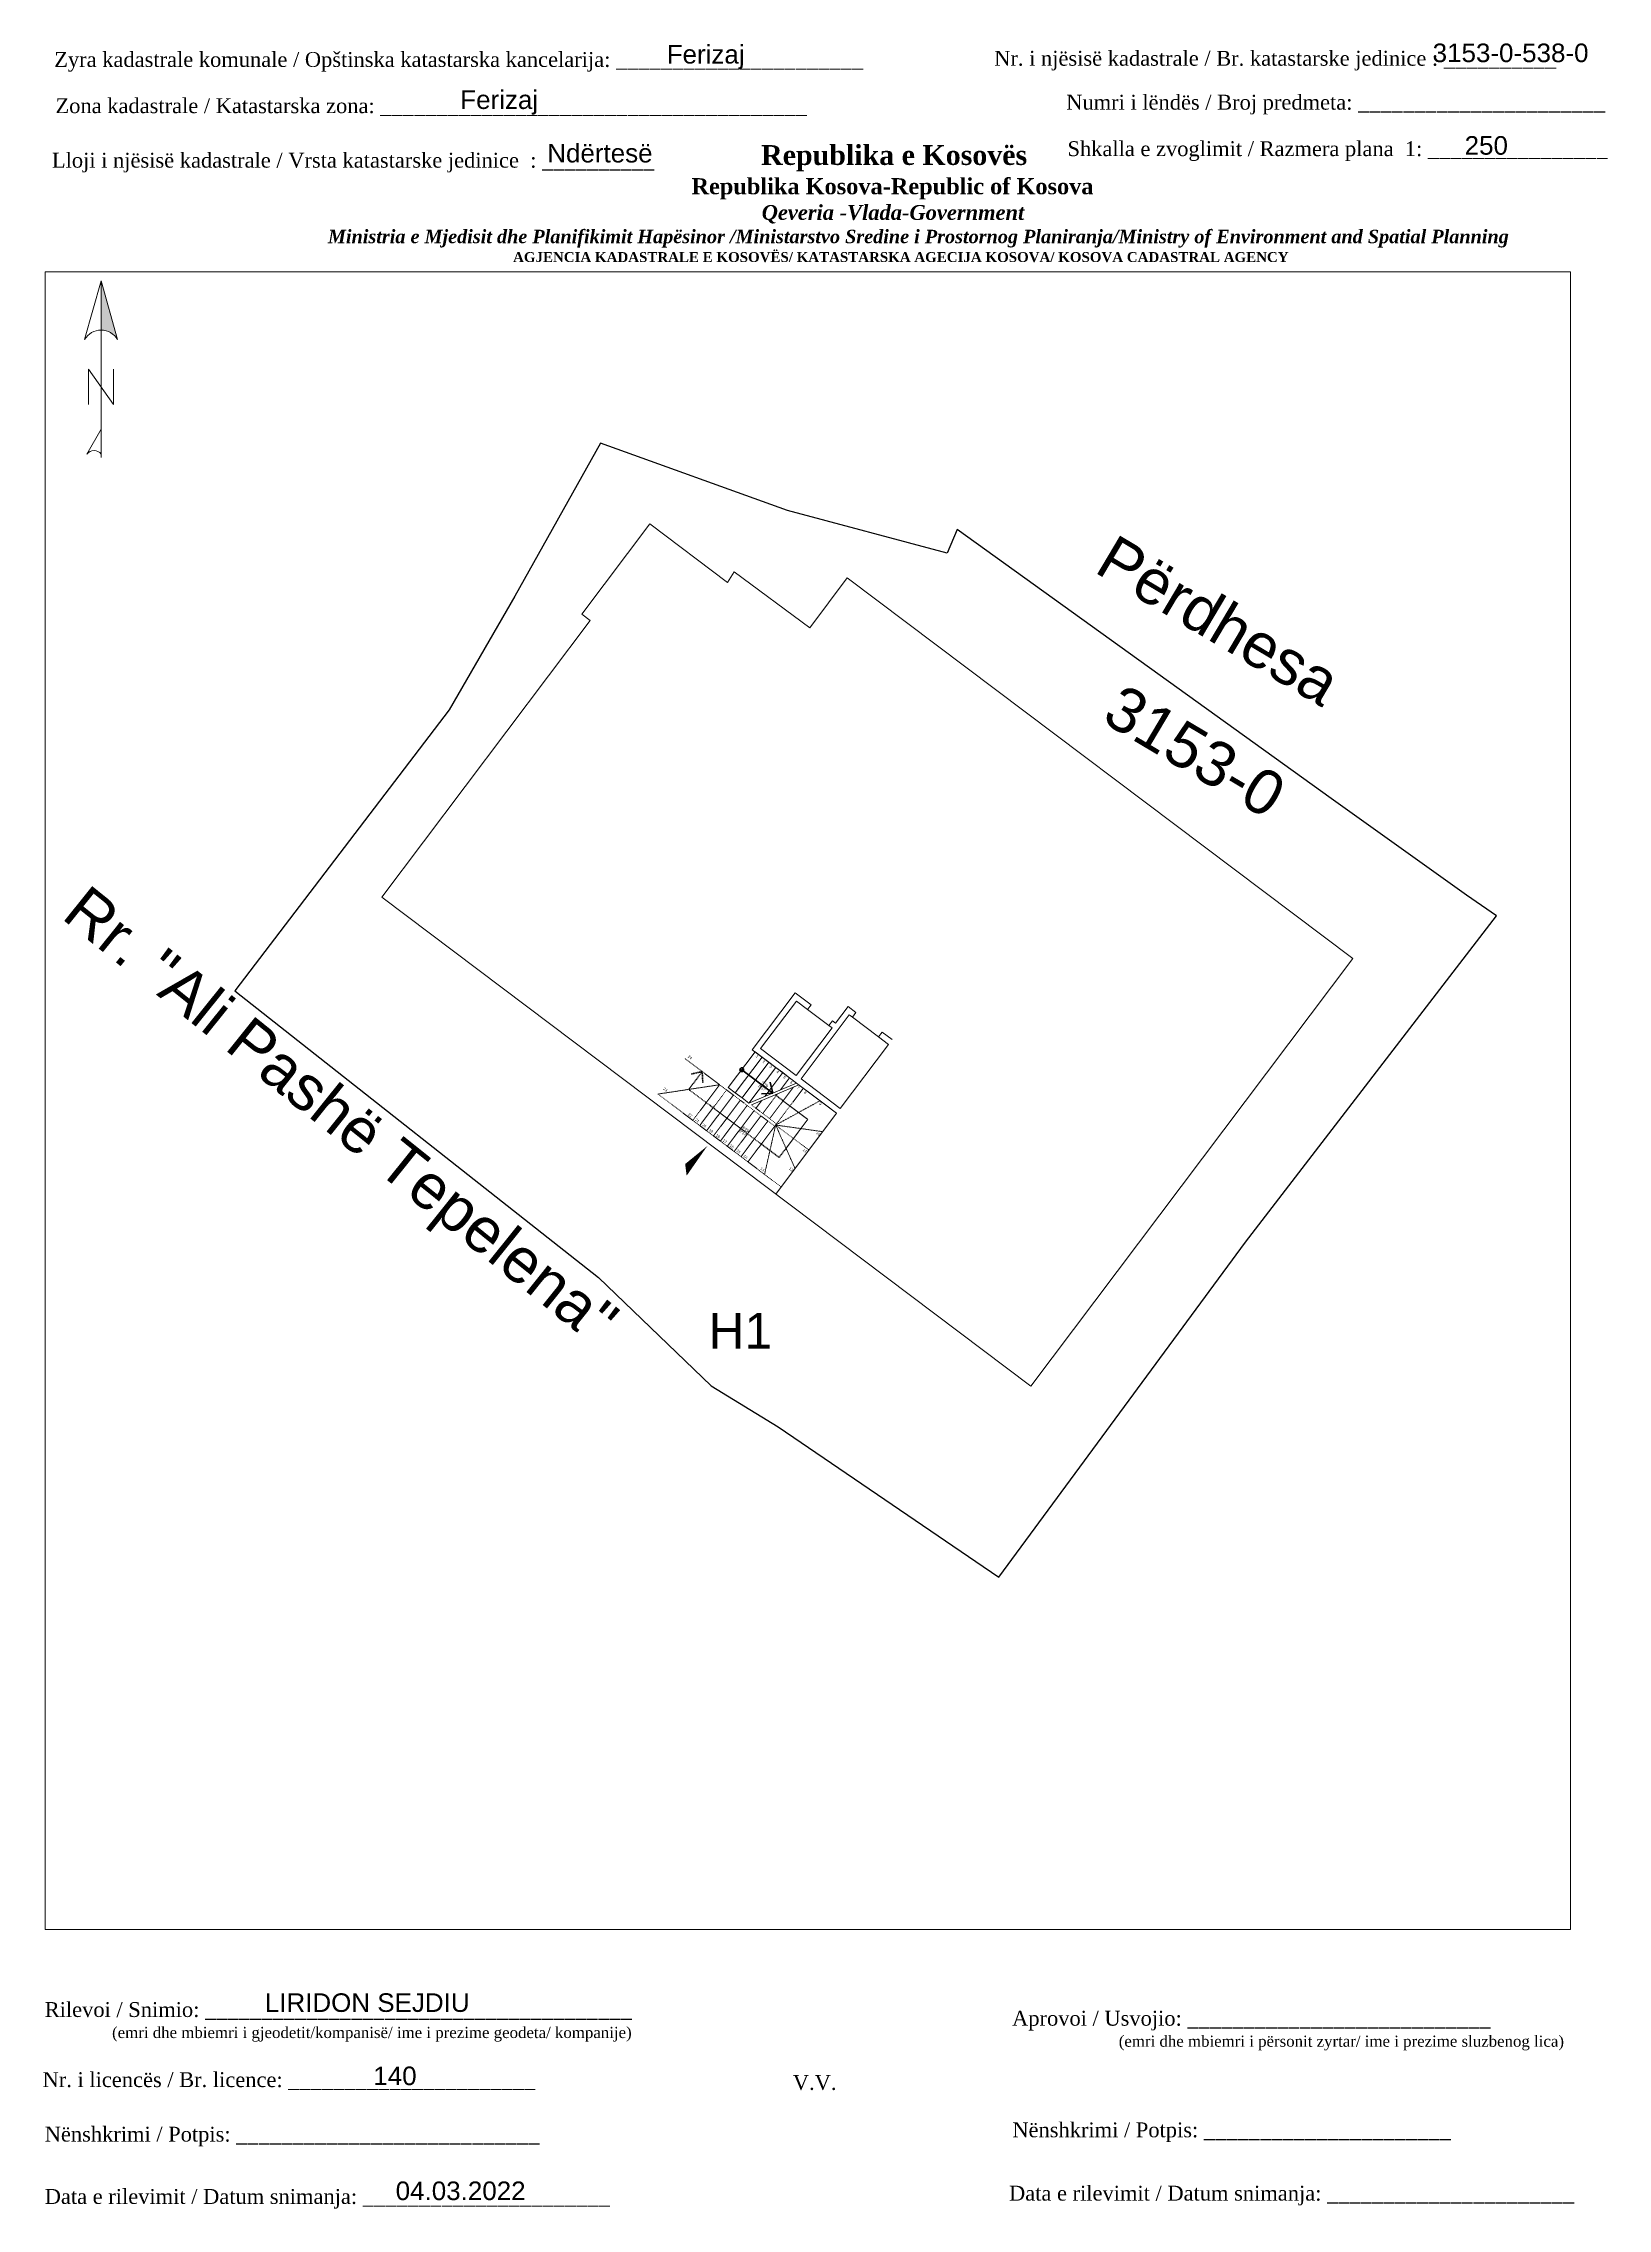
# Paper-space layout 'Ndertesa' of a CAD drawing. Header units: metres, sheet in millimetres. Extents: x 0 to 211, y 0 to 292.
# The model-space entities are those that its viewports show. They can reach past a viewport. Long polylines and large blocks are cut down to what shows.
import ezdxf

# ---------------------------------------------------------------- set-up
doc = ezdxf.new("R2010")
doc.units = ezdxf.units.M
doc.linetypes.add('ACAD_ISO03W100', pattern=[30, 12, -18])
doc.layers.get('0').update_dxf_attribs({"lineweight": 0})
for name, color, linetype, lineweight in [('hyrjet pikat', 54, 'Continuous', 0), ('Korniza e jashtme', 7, 'Continuous', 0), ('Korniza e jashtme txt', 7, 'Continuous', 0), ('perdhesa projekt', 1, 'Continuous', 0), ('perdhesa projekt shkallet', 1, 'Continuous', 0)]:
    doc.layers.add(name, color=color, linetype=linetype, lineweight=lineweight)
doc.layers.add('Parcela_Bazë', color=7, linetype='Continuous')
doc.layers.add('Parcela_Bazë nr', color=7, linetype='Continuous')
doc.styles.get("Standard").update_dxf_attribs({"font": 'arial.ttf'})

# ---------------------------------------------------------------- blocks, each defined once
blk = doc.blocks.new('*U36')
at = {"linetype": 'ByBlock', "lineweight": -2}
blk.add_hatch(color=0, dxfattribs=at).paths.add_polyline_path([(0, 562), (0, 301, -0.269143), (87, 250)])
at = {"color": 0, "linetype": 'ByBlock', "lineweight": -2}
for points in [[(87, 250, 0.580323), (-87, 250), (0, 562), (87, 250), (0, 562), (0, 300)], [(0, -356, 0.5), (-75, -356), (0, -225)]]:
    blk.add_lwpolyline(points, format="xyb", dxfattribs=at)
for points in [[(0, -375), (0, 562)], [(-66, -94), (-66, 94), (66, -94), (66, 94)]]:
    blk.add_lwpolyline(points, dxfattribs=at)
blk = doc.blocks.new('shkallet-proj')
at = {"color": 1, "lineweight": 50}
for q in [(113.5, -50.5), (113.5, -99.5)]:
    blk.add_line((142.5, -75), q, dxfattribs=at)
at = {"color": 1, "linetype": 'ACAD_ISO03W100', "lineweight": 50}
for q in [(-115, -189), (-66, -189)]:
    blk.add_line((-90.5, -160), q, dxfattribs=at)
at = {"color": 7, "lineweight": 0}
for points in [[(0, 240), (67, 240), (67, 220), (20, 220), (20, 20), (170, 20), (170, 220), (157, 220), (157, 240), (170, 240), (170, 310), (203, 310), (203, 290), (190, 290), (190, 20), (355, 20), (355, 290), (313, 290), (313, 310), (355, 310)], [(355, -340), (355, 0), (0, 0), (0, 240)]]:
    blk.add_lwpolyline(points, dxfattribs=at)
at = {"color": 7, "lineweight": 13}
for points in [[(157, 220), (67, 220)], [(313, 290), (203, 290)]]:
    blk.add_lwpolyline(points, dxfattribs=at)
for points in [[(12, 0), (12, 0), (12, -150), (12, -150), (12, 0)], [(12, 0), (41, 0), (41, -150), (12, -150), (12, 0)], [(41, 0), (70, 0), (70, -150), (41, -150), (41, 0)], [(70, 0), (99, 0), (99, -150), (70, -150), (70, 0)], [(99, 0), (128, 0), (128, -100)], [(99, -150), (99, 0)], [(99, -150), (186, 0)], [(109, -150), (196, 0)], [(128, 0), (157, 0), (157, -50)], [(128, -100), (128, 0)], [(157, 0), (186, 0)], [(157, -50), (157, 0)], [(215, -310), (215, -310)]]:
    blk.add_lwpolyline(points)
at = {"linetype": 'ACAD_ISO03W100'}
for points in [[(196, 0), (215, 0), (215, -150), (186, -150), (186, -17.2)], [(215, -160), (215, 0), (355, 0), (355, -310), (215, -310)], [(215, -155), (285, 0)], [(157, -67.2), (157, -150), (128, -150), (128, -117.2)], [(186, -17.2), (186, -150), (157, -150), (157, -67.2)], [(128, -117.2), (128, -150), (109, -150)], [(215, -155), (355, -77.5)], [(-17, -160), (-164, -160)], [(-17, -160), (-164, -310)], [(12, -310), (-17, -310), (-17, -160), (12, -160)], [(12, -310), (41, -310), (41, -160), (12, -160), (12, -310)], [(41, -310), (70, -310), (70, -160), (41, -160), (41, -310)], [(70, -310), (99, -310), (99, -160), (70, -160), (70, -310)], [(99, -310), (128, -310), (128, -160), (99, -160), (99, -310)], [(128, -310), (157, -310), (157, -160), (128, -160), (128, -310)], [(157, -310), (186, -310), (186, -160), (157, -160), (157, -310)], [(186, -310), (215, -310), (215, -160), (186, -160), (186, -310)], [(215, -155), (355, -155)], [(215, -155), (355, -232.5)], [(215, -155), (285, -310)], [(215, -160), (215, -160), (215, -310)], [(-17, -310), (-164, -310)]]:
    blk.add_lwpolyline(points, dxfattribs=at)
at = {"color": 1, "linetype": 'ACAD_ISO03W100', "lineweight": 50}
blk.add_lwpolyline([(-90.5, -160), (-90.5, -235), (290, -235), (290, -160), (290, -75), (215, -75), (152.5, -75)], dxfattribs=at)
at = {"color": 1, "lineweight": 50}
blk.add_lwpolyline([(12, -75), (142.5, -75)], dxfattribs=at)
blk.add_circle((12, -75), 6.33, dxfattribs=at)
at = {"color": 1, "lineweight": 20, "char_height": 9, "attachment_point": 5}
for s, insert in [('\\A1;1', (26.3, -8.2)), ('\\A1;2', (55.3, -8.2)), ('\\A1;3', (84.3, -8.2)), ('\\A1;7*29\\P8*17', (103, -75.4)), ('\\A1;4', (113.3, -8.2)), ('\\A1;5', (142.3, -8.2)), ('\\A1;6', (171.3, -8.2)), ('\\A1;7', (200.3, -8.2)), ('\\A1;8', (229.3, -8.2)), ('\\A1;9', (292.4, -7.7)), ('\\A1;24', (-152.3, -146.3)), ('\\A1;10', (346.7, -92.2)), ('\\A1;11', (345.3, -164.5)), ('\\A1;23', (-153.2, -282.7)), ('\\A1;8*29\\P9*17', (142.3, -234.7)), ('\\A1;12', (346.5, -242.9)), ('\\A1;22', (-34.5, -301.2)), ('\\A1;21', (-4.8, -301.2)), ('\\A1;20', (24.2, -301.2)), ('\\A1;19', (53.2, -301.2)), ('\\A1;18', (82.2, -301.2)), ('\\A1;17', (111.2, -301.2)), ('\\A1;16', (140.2, -301.2)), ('\\A1;15', (169.2, -301.2)), ('\\A1;14', (198.2, -301.2)), ('\\A1;13', (269.1, -301.7))]:
    blk.add_mtext(s, dxfattribs=dict(at, insert=insert))

msp = doc.modelspace()

# ---------------------------------------------------------------- linework, layer by layer
at = {"layer": 'hyrjet pikat', "elevation": 625.292, "flags": 128}
msp.add_lwpolyline([(7512668.729, 4692391.944, 0, 0.3, 0), (7512668.006, 4692391.166, 0, 0, 0), (7512668.572, 4692386.644, 0, 0, 0)], format="xyseb", dxfattribs=at)
at = {"layer": 'Parcela_Bazë', "color": 5, "linetype": 'Continuous'}
msp.add_lwpolyline([(7512665.073, 4692387.527), (7512668.861, 4692383.882), (7512671.113, 4692382.497), (7512678.531, 4692377.442), (7512686.833, 4692388.706), (7512695.271, 4692399.683), (7512694.264, 4692400.375), (7512689.714, 4692403.625), (7512677.134, 4692412.673), (7512676.796, 4692411.876), (7512671.424, 4692413.316), (7512665.135, 4692415.573), (7512662.254, 4692410.436), (7512660.044, 4692406.606), (7512652.843, 4692397.157)], close=True, dxfattribs=at)
at = {"layer": 'perdhesa projekt', "color": 0, "elevation": 625.292}
msp.add_lwpolyline([(7512666.791, 4692412.861), (7512669.411, 4692410.889), (7512669.628, 4692411.248), (7512672.175, 4692409.372), (7512673.438, 4692411.05), (7512690.439, 4692398.252), (7512679.615, 4692383.871), (7512657.779, 4692400.307), (7512664.785, 4692409.614), (7512664.505, 4692409.825)], close=True, dxfattribs=at)

# ---------------------------------------------------------------- block references
at = {"layer": 'perdhesa projekt shkallet', "xscale": 0.01, "yscale": 0.01, "zscale": 0.01}
for rotation in [323.0310714943109, 323.0310715861029]:
    msp.add_blockref('shkallet-proj', (7512670.242, 4692395.181, 625.292), dxfattribs=dict(at, rotation=rotation))

# ---------------------------------------------------------------- texts
at = {"layer": 'hyrjet pikat'}
msp.add_text('H1', height=1.2, dxfattribs=at).set_placement((7512668.767, 4692385.134))
at = {"layer": 'Parcela_Bazë nr'}
for s, rotation, p in [('Përdhesa', 329.30111, (7512681.696, 4692411.265)), ('3153-0', 329.30111, (7512681.944, 4692406.243)), ('Rr. "Ali Pashë Tepelena"', 321.24762, (7512646.968, 4692399.62))]:
    msp.add_text(s, height=1.5, rotation=rotation, dxfattribs=at).set_placement(p)

psp = doc.layouts.new('Ndertesa')

# ---------------------------------------------------------------- block references
at = {"xscale": 0.0254, "yscale": 0.0254, "zscale": 0.0254}
psp.add_blockref('*U36', (7.95, 245.33), dxfattribs=at)

# ---------------------------------------------------------------- texts
at = {"layer": 'Korniza e jashtme txt'}
psp.add_text('3153-0-538-0', height=2.5, dxfattribs=at).set_placement((187.08, 289))
for s, insert, char_height, width, attachment_point in [('Ferizaj', (84.04, 291.31), 2.5, 19.3474, 1), ('{\\fTimes New Roman|b0|i0|c0|p18; Zyra kadastrale komunale / Opštinska katastarska kancelarija: ______________________}', (0.89, 290.36), 2, 114.6874, 1), ('{\\fTimes New Roman|b0|i0|c0|p18;Nr. i njësisë kadastrale / Br. katastarske jedinice : __________}', (128.1, 290.52), 2, 98.5379, 1), ('{\\fTimes New Roman|b0|i0|c0|p18; Zona kadastrale / Katastarska zona: ______________________________________}', (1.06, 284.14), 2, 101.8807, 1), ('Ferizaj', (56.27, 285.2), 2.5, 40.037, 1), ('{\\fTimes New Roman|b0|i0|c0|p18; Numri i lëndës / Broj predmeta: ______________________}', (137.03, 284.61), 2, 83.344, 1), ('{\\fTimes New Roman|b0|i0|c0|p18; Lloji i njësisë kadastrale / Vrsta katastarske jedinice  : __________ }', (0.58, 276.81), 2, 108.0893, 1), ('\\pi77.297;{\\fBook Antiqua|b1|i0|c0|p18;\\H1.333x;Republika e Kosovës\\fTimes New Roman|b1|i0|c0|p18;\\P\\pi67.927;\\fBook Antiqua|b1|i0|c0|p18;\\H0.8125x;Republika Kosova-Republic of Kosova\\fTimes New Roman|b1|i0|c0|p18;\\P\\pi77.378;\\fBook Antiqua|b1|i1|c0|p18;\\H0.9233x;Qeveria -Vlada-Government \\P\\pi13.032,l6,t23.033;\\fTimes New Roman|b1|i1|c0|p18;\\H0.9x;Ministria e Mjedisit dhe Planifikimit Hapësinor /Ministarstvo Sredine i Prostornog Planiranja/Ministry of Environment and Spatial Planning\\P\\pi43.931,l0,tz;\\fBook Antiqua|b1|i0|c0|p18;\\H0.7406x;AGJENCIA KADASTRALE E KOSOVËS/ KATASTARSKA AGECIJA KOSOVA/ KOSOVA CADASTRAL AGENCY}', (19.44, 277.84), 2, 191.8237, 1), ('Ndërtesë', (67.97, 278.01), 2.5, 14.2476, 1), ('{\\fTimes New Roman|b0|i0|c0|p18; Shkalla e zvoglimit / Razmera plana  1: ________________}', (137.2, 278.36), 2, 98.5379, 1), ('250', (191.38, 279.05), 2.5, 19.3474, 1), ('LIRIDON SEJDIU', (29.97, 29.26), 2.5, 35.1364, 1), ('{\\fTimes New Roman|b0|i0|c0|p18; Rilevoi / Snimio: ______________________________________\\P             \\H0.75x;(emri dhe mbiemri i gjeodetit/kompanisë/ ime i prezime geodeta/ kompanije)}', (-0.39, 28.08), 2, 87.3883, 1), ('{\\fTimes New Roman|b0|i0|c0|p18; Aprovoi / Usvojio: ___________________________\\P                    \\H0.75x;(emri dhe mbiemri i përsonit zyrtar/ ime i prezime sluzbenog lica)}', (129.75, 26.91), 2, 83.344, 1), ('{\\fTimes New Roman|b0|i0|c0|p18; Nr. i licencës / Br. licence: ______________________\\P                                }', (-0.67, 18.65), 2, 83.344, 1), ('140', (44.57, 19.41), 2.5, 5.2174, 1), ('{\\fTimes New Roman|b0|i0|c0|p18;V.V.                                 }', (101.01, 18.27), 2, 9.4297, 1), ('{\\fTimes New Roman|b0|i0|c0|p18; Nënshkrimi / Potpis: ______________________\\P                                 }', (189.53, 11.9), 2, 83.344, 3), ('{\\fTimes New Roman|b0|i0|c0|p18; Nënshkrimi / Potpis: ___________________________\\P                                 }', (-0.39, 11.32), 2, 83.344, 1), ('{\\fTimes New Roman|b0|i0|c0|p18; Data e rilevimit / Datum snimanja: ______________________\\P                                 }', (-0.39, 2.94), 2, 83.344, 1), ('04.03.2022', (47.58, 3.95), 2.5, 19.3474, 1), ('{\\fTimes New Roman|b0|i0|c0|p18; Data e rilevimit / Datum snimanja: ______________________\\P                                 }', (206.1, 3.38), 2, 83.344, 3)]:
    psp.add_mtext(s, dxfattribs=dict(at, insert=insert, char_height=char_height, width=width, attachment_point=attachment_point))

# ---------------------------------------------------------------- viewports
at = {"layer": 'Korniza e jashtme', "view_target_point": (7499131.095, 4689980.516), "view_twist_angle": 360}
psp.add_viewport(center=(103.03, 149.32), size=(205.19, 222.973), view_center_point=(13541.016, 2412.953), view_height=55.7432, dxfattribs=at)

doc.saveas('drawing.dxf')
